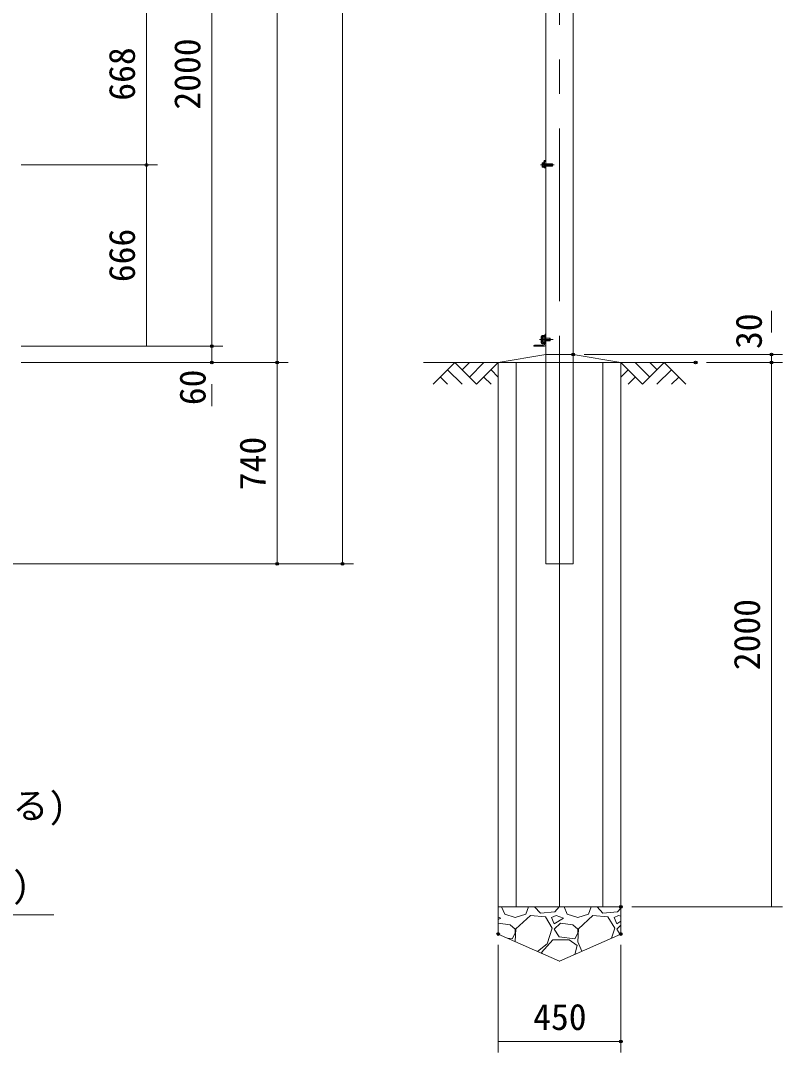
# Model space of a CAD drawing. Units: millimetres at full size. Extents: x -8400 to 8400, y -5940 to 5940.
# Drawn here: x -1653 to 1145, y -3391 to 400 of the extents above; entities that cross this region are included whole.
import ezdxf
from ezdxf.enums import TextEntityAlignment as Align

# ---------------------------------------------------------------- set-up
doc = ezdxf.new("R2010")
doc.units = ezdxf.units.MM
doc.header["$LTSCALE"] = 20
doc.header["$PDMODE"] = 32
doc.header["$PDSIZE"] = 10
doc.linetypes.add('USER1', pattern=[50.8, 31.75, -6.35, 6.35, -6.35])
for name, color, linetype, lineweight in [('0-0_D-STR1', 1, 'Continuous', 18), ('0-1_D-BMK', 2, 'USER1', 13), ('0-2_D-BGD', 7, 'Continuous', 18), ('0-3_D-STR3', 3, 'Continuous', 13), ('0-4_D-STR-DIM', 7, 'Continuous', 13), ('0-6_D-STR4', 7, 'Continuous', 18), ('0-8_D-STR-TXT', 7, 'Continuous', 13), ('0-9_D-DCR-HCH', 7, 'Continuous', 13)]:
    doc.layers.add(name, color=color, linetype=linetype, lineweight=lineweight)
doc.layers.add('0-7_Defpoints', color=253, linetype='Continuous')
doc.styles.add('ＭＳ ゴシック', font='')
doc.styles.get('ＭＳ ゴシック').set_extended_font_data('MS Gothic')

msp = doc.modelspace()

# ---------------------------------------------------------------- linework, layer by layer
at = {"layer": '0-0_D-STR1'}
for p, q in [((272.74, -787.89), (272.74, -754.39)), ((275.74, -751.39), (276.74, -751.39)), ((276.74, -791.39), (276.74, -751.39)), ((231.74, -796.39), (231.74, -795.39)), ((234.74, -792.39), (268.24, -792.39)), ((231.74, -796.39), (271.74, -796.39))]:
    msp.add_line(p, q, dxfattribs=at)
msp.add_lwpolyline([(376.74, 4203.61), (276.74, 4203.61), (276.74, -1596.39), (376.74, -1596.39)], close=True, dxfattribs=at)
for centre, radius, start, end in [((275.74, -754.39), 3, 90, 180), ((234.74, -795.39), 3, 90, 180), ((268.24, -787.89), 4.5, 270, 0), ((271.74, -791.39), 5, 270, 0)]:
    msp.add_arc(centre, radius, start, end, dxfattribs=at)
at = {"layer": '0-1_D-BMK'}
for p, q in [((326.74, -1647.39), (326.74, 4254.61)), ((256.41, -130.39), (306.41, -130.39)), ((303.64, -771.39), (253.64, -771.39)), ((326.74, -765.72), (326.74, -785.06))]:
    msp.add_line(p, q, dxfattribs=at)
at = {"layer": '0-2_D-BGD'}
for p, q in [((-173.26, -856.39), (826.74, -856.39)), ((551.74, -2856.39), (101.74, -2856.39))]:
    msp.add_line(p, q, dxfattribs=at)
at = {"layer": '0-3_D-STR3'}
for p, q in [((263.44, -124.09), (264.13, -122.88)), ((263.44, -124.09), (263.44, -136.69)), ((263.44, -136.69), (264.13, -137.9)), ((268.74, -122.88), (264.13, -122.88)), ((268.74, -126.64), (264.13, -126.64)), ((268.74, -134.14), (264.13, -134.14)), ((268.74, -137.9), (264.13, -137.9)), ((268.74, -117.39), (268.74, -137.39)), ((268.74, -122.88), (268.74, -137.9)), ((271.74, -114.39), (276.74, -114.39)), ((271.74, -117.89), (271.74, -136.89)), ((271.74, -126.39), (299.54, -126.39)), ((271.74, -127.14), (300.29, -127.14)), ((271.74, -133.64), (300.29, -133.64)), ((271.74, -134.39), (299.54, -134.39)), ((271.74, -140.39), (276.74, -140.39)), ((272.24, -117.39), (276.74, -117.39)), ((272.24, -137.39), (276.74, -137.39)), ((276.74, -114.39), (276.74, -117.39)), ((276.74, -137.39), (276.74, -140.39)), ((299.54, -126.39), (300.74, -127.59)), ((299.54, -126.39), (299.54, -134.39)), ((299.54, -134.39), (300.74, -133.19)), ((300.74, -127.59), (300.74, -133.19)), ((272.74, -757.39), (263.04, -757.39)), ((272.74, -757.39), (272.74, -759.69)), ((259.74, -760.69), (259.74, -784.09)), ((262.04, -760.69), (262.04, -784.09)), ((272.74, -759.69), (263.04, -759.69)), ((272.74, -785.09), (263.04, -785.09)), ((272.74, -787.39), (263.04, -787.39)), ((265.74, -763.14), (266.64, -761.58)), ((265.74, -763.14), (265.74, -779.64)), ((265.74, -779.64), (266.64, -781.21)), ((266.64, -761.58), (272.74, -761.58)), ((266.64, -766.48), (272.74, -766.48)), ((266.64, -776.3), (272.74, -776.3)), ((266.64, -781.21), (272.74, -781.21)), ((272.74, -761.58), (272.74, -781.21)), ((272.74, -785.09), (272.74, -787.39)), ((276.74, -766.39), (291.24, -766.39)), ((276.74, -767.29), (292.14, -767.29)), ((276.74, -775.49), (292.14, -775.49)), ((276.74, -776.39), (291.24, -776.39)), ((291.24, -766.39), (292.74, -767.89)), ((292.74, -767.89), (292.74, -774.89))]:
    msp.add_line(p, q, dxfattribs=at)
msp.add_lwpolyline([(291.24, -766.39), (291.24, -776.39), (292.74, -774.89)], dxfattribs=at)
for centre, radius, start, end in [((266.87, -124.76), 3.32, 145.61585, 214.38415), ((275.97, -130.39), 12.42, 162.4121, 197.5879), ((266.87, -136.02), 3.32, 145.61585, 214.38415), ((271.74, -117.39), 3, 90, 180), ((271.74, -137.39), 3, 180, 270), ((272.24, -117.89), 0.5, 90, 180), ((272.24, -136.89), 0.5, 180, 270), ((263.04, -760.69), 3.3, 90, 180), ((263.04, -784.09), 3.3, 180, 270), ((263.04, -760.69), 1, 90, 180), ((263.04, -784.09), 1, 180, 270), ((270.23, -764.03), 4.34, 145.61575, 214.38425), ((282.12, -771.39), 16.24, 162.41205, 197.58795), ((270.23, -778.75), 4.34, 145.61575, 214.38425)]:
    msp.add_arc(centre, radius, start, end, dxfattribs=at)
at = {"layer": '0-4_D-STR-DIM'}
for p, q in [((-710.7, 4203.61), (-710.7, -856.39)), ((-470.7, 4203.61), (-470.7, -1596.39)), ((-950.7, 1203.61), (-950.7, -796.39)), ((-1190.7, -130.39), (-1190.7, 537.61)), ((-1650.7, -130.39), (-1150.7, -130.39)), ((-1650.7, -130.39), (-1150.7, -130.39)), ((-1190.7, -796.39), (-1190.7, -130.39)), ((-950.7, -716.39), (-950.7, -636.39)), ((1105.29, -746.39), (1105.29, -666.39)), ((-1650.7, -796.39), (-1150.7, -796.39)), ((-1650.7, -796.39), (-910.7, -796.39)), ((-1650.7, -796.39), (-910.7, -796.39)), ((-950.7, -796.39), (-950.7, -856.39)), ((416.74, -826.39), (1145.29, -826.39)), ((1105.29, -856.39), (1105.29, -826.39)), ((-1650.7, -856.39), (-670.7, -856.39)), ((-1650.7, -856.39), (-910.7, -856.39)), ((-1650.7, -856.39), (-670.7, -856.39)), ((-710.7, -856.39), (-710.7, -1596.39)), ((866.74, -856.39), (1145.29, -856.39)), ((866.74, -856.39), (1145.29, -856.39)), ((1105.29, -2856.39), (1105.29, -856.39)), ((-950.7, -936.39), (-950.7, -1016.39)), ((1105.29, -936.39), (1105.29, -1016.39)), ((-3600.7, -1596.39), (-670.7, -1596.39)), ((-3600.7, -1596.39), (-430.7, -1596.39)), ((591.74, -2856.39), (1145.29, -2856.39)), ((101.74, -2996.39), (101.74, -3391.26)), ((551.74, -2996.39), (551.74, -3391.26)), ((101.74, -3351.26), (551.74, -3351.26))]:
    msp.add_line(p, q, dxfattribs=at)
at = {"layer": '0-6_D-STR4'}
for p, q in [((101.74, -2956.39), (101.74, -856.39)), ((167.64, -856.39), (167.64, -2856.39)), ((326.74, -856.39), (326.74, -2856.39)), ((485.84, -856.39), (485.84, -2856.39)), ((551.74, -2956.39), (551.74, -856.39))]:
    msp.add_line(p, q, dxfattribs=at)
for points in [[(101.74, -856.39), (276.74, -826.39), (376.74, -826.39), (551.74, -856.39)], [(101.74, -2956.39), (326.74, -3056.39), (551.74, -2956.39)]]:
    msp.add_lwpolyline(points, dxfattribs=at)
at = {"layer": '0-7_Defpoints'}
for p in [(-1190.7, -130.39), (-950.7, -796.39), (376.74, -826.39), (1105.29, -826.39), (-950.7, -856.39), (-710.7, -856.39), (826.74, -856.39), (1105.29, -856.39), (-710.7, -1596.39), (-470.7, -1596.39), (551.74, -2856.39), (101.74, -2956.39), (551.74, -2956.39), (551.74, -3351.26)]:
    msp.add_point(p, dxfattribs=at)
at = {"layer": '0-8_D-STR-TXT'}
msp.add_lwpolyline([(-1531.16, -2885.72), (-3142.14, -2885.72), (-3500.41, -2062.36)], dxfattribs=at)
at = {"layer": '0-9_D-DCR-HCH'}
for p, q in [((-57.9, -856.39), (-137.72, -936.21)), ((-57.9, -856.39), (21.92, -936.21)), ((-31.29, -883), (-4.69, -856.39)), ((-4.69, -909.6), (48.52, -856.39)), ((21.92, -936.21), (101.74, -856.39)), ((631.55, -936.21), (551.74, -856.39)), ((658.16, -909.6), (604.95, -856.39)), ((711.37, -856.39), (631.55, -936.21)), ((684.91, -883.14), (658.16, -856.39)), ((711.37, -856.39), (791.19, -936.21)), ((-111.11, -909.6), (-84.38, -936.21)), ((-84.51, -883), (-31.05, -936.21)), ((48.52, -909.6), (75.25, -936.21)), ((75.13, -883), (101.74, -909.48)), ((578.34, -883), (551.74, -909.48)), ((604.95, -909.6), (578.22, -936.21)), ((737.98, -883), (684.52, -936.21)), ((764.58, -909.6), (737.86, -936.21)), ((113.34, -2856.39), (125.15, -2883.95)), ((203.35, -2883.95), (213.19, -2856.39)), ((256.25, -2879.35), (235.21, -2856.39)), ((309.15, -2874.75), (256.25, -2879.35)), ((325.67, -2856.39), (309.15, -2874.75)), ((343.34, -2856.39), (355.15, -2883.95)), ((433.35, -2883.95), (443.19, -2856.39)), ((486.25, -2879.35), (465.21, -2856.39)), ((539.15, -2874.75), (486.25, -2879.35)), ((551.74, -2860.76), (539.15, -2874.75)), ((111.35, -2897.75), (101.74, -2894.54)), ((101.74, -2903.51), (111.35, -2897.75)), ((145.85, -2923.05), (101.74, -2916.43)), ((125.15, -2883.95), (164.25, -2895.45)), ((164.25, -2895.45), (203.35, -2883.95)), ((219.45, -2888.55), (166.55, -2936.85)), ((274.65, -2893.15), (219.45, -2888.55)), ((299.95, -2934.55), (274.65, -2893.15)), ((313.75, -2888.55), (297.65, -2895.45)), ((297.65, -2895.45), (306.85, -2918.45)), ((306.85, -2918.45), (341.35, -2897.75)), ((329.85, -2916.15), (306.85, -2939.15)), ((341.35, -2897.75), (313.75, -2888.55)), ((375.85, -2923.05), (329.85, -2916.15)), ((355.15, -2883.95), (394.25, -2895.45)), ((394.25, -2895.45), (433.35, -2883.95)), ((449.45, -2888.55), (396.55, -2936.85)), ((504.65, -2893.15), (449.45, -2888.55)), ((529.95, -2934.55), (504.65, -2893.15)), ((543.75, -2888.55), (527.65, -2895.45)), ((527.65, -2895.45), (536.85, -2918.45)), ((536.85, -2918.45), (551.74, -2909.51)), ((551.74, -2891.21), (543.75, -2888.55)), ((164.25, -2939.15), (145.85, -2923.05)), ((152.75, -2973.65), (164.25, -2952.95)), ((164.25, -2952.95), (164.25, -2939.15)), ((166.55, -2936.85), (164.29, -2984.19)), ((281.55, -2992.05), (299.95, -2934.55)), ((306.85, -2939.15), (325.25, -2966.75)), ((394.25, -2939.15), (375.85, -2923.05)), ((382.75, -2973.65), (394.25, -2952.95)), ((396.55, -2936.85), (394.25, -2985.15)), ((394.25, -2952.95), (394.25, -2939.15)), ((518.19, -2971.3), (529.95, -2934.55)), ((551.74, -2924.26), (536.85, -2939.15)), ((536.85, -2939.15), (549.12, -2957.55)), ((136.05, -2971.64), (152.75, -2973.65)), ((245.18, -3020.14), (281.55, -2992.05)), ((260.85, -3024.25), (302.25, -2978.25)), ((302.25, -2978.25), (362.05, -2978.25)), ((325.25, -2966.75), (382.75, -2973.65)), ((362.05, -2978.25), (391.95, -2998.95)), ((394.25, -2985.15), (408.88, -3019.88)), ((263.1, -3028.11), (260.85, -3024.25)), ((382.75, -3031.15), (378.33, -3033.46)), ((391.95, -2998.95), (382.75, -3031.15)), ((327.81, -3055.91), (325.2, -3055.71))]:
    msp.add_line(p, q, dxfattribs=at)

# ---------------------------------------------------------------- texts
at = {"layer": '0-4_D-STR-DIM', "style": 'ＭＳ ゴシック'}
for s, p in [('2000', (-964.19, 73.07)), ('668', (-1204.19, 105.84)), ('666', (-1204.19, -560.9)), ('30', (1098.69, -806.5)), ('60', (-944.75, -1013.01)), ('740', (-724.19, -1325.42)), ('2000', (1091.79, -1986.93))]:
    msp.add_text(s, height=96.19, rotation=90, dxfattribs=at).set_placement(p, align=Align.BOTTOM_LEFT)
msp.add_text('450', height=96.19, dxfattribs=at).set_placement((229.73, -3337.76), align=Align.BOTTOM_LEFT)
at = {"layer": '0-8_D-STR-TXT', "style": 'ＭＳ ゴシック'}
for s, p in [('(オーガー掘削工法による)', (-3060.09, -2561.46)), ('(主筋8-D13,Hoop11-D10)', (-3060.09, -2852.68))]:
    msp.add_text(s, height=96.19, dxfattribs=at).set_placement(p, align=Align.BOTTOM_LEFT)

doc.saveas('drawing.dxf')
